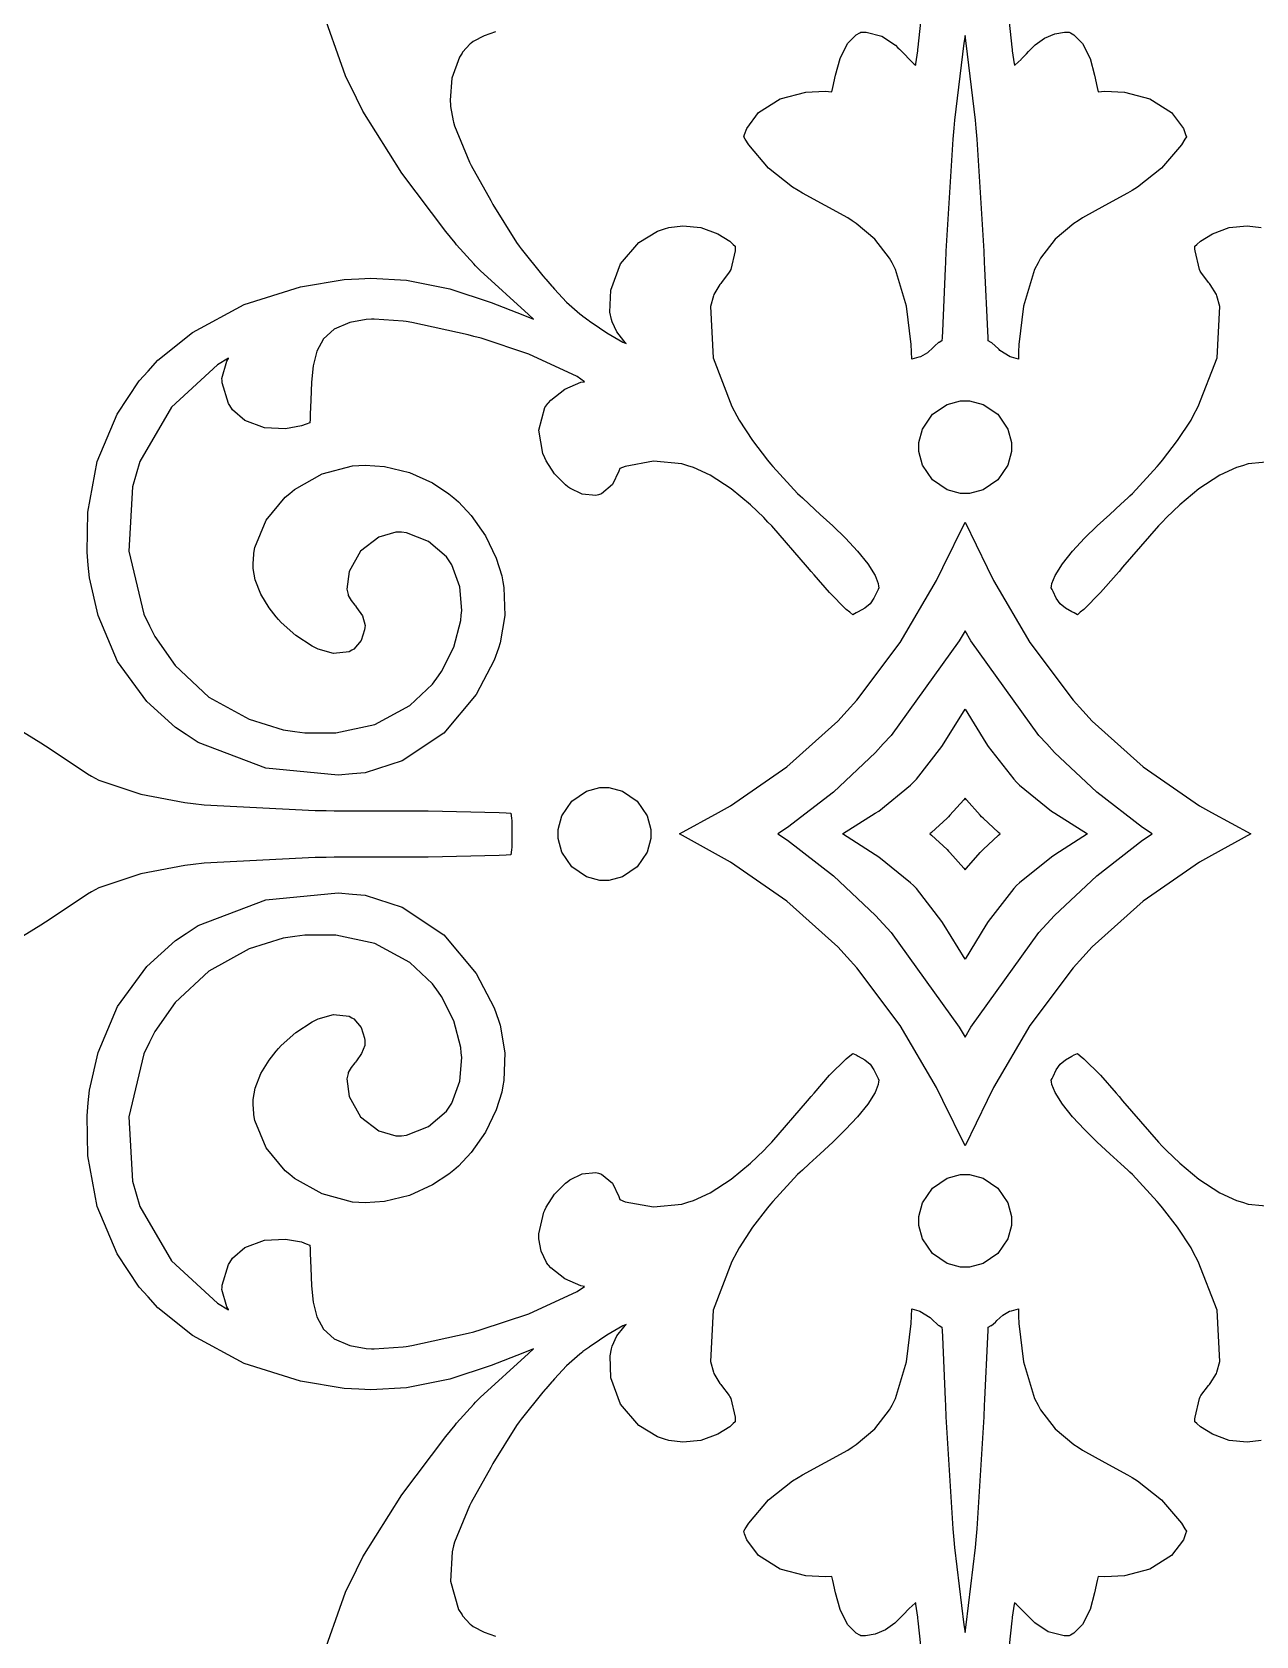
# Model space of a CAD drawing. Extents: x 0 to 1426, y 0 to 829.
# Drawn here: x 484.6 to 552.6, y 564.6 to 653.7 of the extents above; entities that cross this region are included whole.
import ezdxf

# ---------------------------------------------------------------- set-up
doc = ezdxf.new("R2010")
doc.units = 0
doc.layers.get('0').update_dxf_attribs({"linetype": 'CONTINUOUS'})

msp = doc.modelspace()

# ---------------------------------------------------------------- linework, layer by layer
at = {"color": 0}
for p, q in [((501.989, 651.26), (500.599, 655.186)), ((509.7, 653.486), (509.097, 653.172)), ((510.346, 653.708), (509.7, 653.486)), ((529.911, 653.059), (530.394, 653.553)), ((530.394, 653.553), (530.592, 653.651)), ((530.592, 653.651), (530.659, 653.687)), ((530.659, 653.687), (530.737, 653.687)), ((530.737, 653.687), (530.941, 653.687)), ((530.941, 653.687), (531.82, 653.471)), ((531.82, 653.471), (532.571, 652.97)), ((533.845, 652.858), (533.986, 654.241)), ((536.448, 653.51), (536.377, 653.083)), ((536.515, 653.083), (536.448, 653.51)), ((538.907, 654.241), (539.048, 652.858)), ((540.861, 653.366), (541.443, 653.605)), ((541.443, 653.605), (541.98, 653.687)), ((541.98, 653.687), (542.159, 653.687)), ((542.159, 653.687), (542.234, 653.687)), ((542.234, 653.687), (542.301, 653.651)), ((542.301, 653.651), (542.498, 653.553)), ((542.498, 653.553), (542.981, 653.059)), ((508.476, 652.526), (508.339, 652.307)), ((508.512, 652.582), (508.476, 652.526)), ((508.938, 653.048), (508.512, 652.582)), ((508.991, 653.087), (508.938, 653.048)), ((509.097, 653.172), (508.991, 653.087)), ((529.495, 652.233), (529.911, 653.059)), ((532.571, 652.97), (532.716, 652.826)), ((532.716, 652.826), (532.797, 652.745)), ((532.797, 652.745), (533.612, 651.923)), ((533.718, 651.93), (533.82, 652.649)), ((533.82, 652.649), (533.827, 652.72)), ((533.827, 652.72), (533.845, 652.858)), ((536.377, 653.083), (535.862, 648.794)), ((537.03, 648.794), (536.515, 653.083)), ((539.048, 652.858), (539.066, 652.72)), ((539.066, 652.72), (539.073, 652.649)), ((539.073, 652.649), (539.175, 651.926)), ((539.859, 652.487), (539.979, 652.618)), ((539.979, 652.618), (540.353, 652.988)), ((540.353, 652.988), (540.861, 653.366)), ((542.981, 653.059), (543.398, 652.233)), ((508.339, 652.307), (507.908, 651.143)), ((529.241, 651.302), (529.495, 652.233)), ((533.612, 651.923), (533.703, 651.859)), ((533.703, 651.859), (533.718, 651.93)), ((539.175, 651.926), (539.189, 651.856)), ((539.189, 651.856), (539.224, 651.884)), ((539.224, 651.884), (539.559, 652.173)), ((539.559, 652.173), (539.591, 652.205)), ((539.591, 652.205), (539.612, 652.226)), ((539.612, 652.226), (539.838, 652.466)), ((539.838, 652.466), (539.859, 652.487)), ((543.398, 652.233), (543.652, 651.302)), ((502.602, 650.025), (501.989, 651.26)), ((507.908, 651.143), (507.809, 649.905)), ((529.093, 650.614), (529.241, 651.302)), ((543.652, 651.302), (543.8, 650.614)), ((502.966, 649.295), (502.602, 650.025)), ((507.809, 649.905), (507.834, 649.644)), ((524.969, 649.224), (526.168, 649.986)), ((526.168, 649.986), (527.59, 650.353)), ((527.59, 650.353), (528.676, 650.416)), ((528.676, 650.416), (529.036, 650.385)), ((529.036, 650.385), (529.093, 650.614)), ((543.8, 650.614), (543.856, 650.385)), ((543.856, 650.385), (544.216, 650.416)), ((544.216, 650.416), (545.303, 650.353)), ((545.303, 650.353), (546.724, 649.986)), ((546.724, 649.986), (547.92, 649.224)), ((505.121, 645.855), (502.966, 649.295)), ((507.834, 649.644), (507.841, 649.566)), ((507.841, 649.566), (507.986, 648.772)), ((524.305, 648.346), (524.969, 649.224)), ((547.92, 649.224), (548.587, 648.346)), ((507.986, 648.772), (508.007, 648.695)), ((508.007, 648.695), (508.06, 648.483)), ((508.06, 648.483), (508.885, 646.469)), ((524.189, 648.014), (524.305, 648.346)), ((535.827, 648.363), (535.771, 647.742)), ((535.862, 648.794), (535.827, 648.363)), ((537.065, 648.363), (537.03, 648.794)), ((537.122, 647.742), (537.065, 648.363)), ((548.587, 648.346), (548.704, 648.014)), ((524.14, 647.869), (524.189, 648.014)), ((524.221, 647.739), (524.14, 647.869)), ((524.415, 647.435), (524.221, 647.739)), ((525.526, 646.141), (524.415, 647.435)), ((535.771, 647.742), (535.386, 641.519)), ((537.506, 641.519), (537.122, 647.742)), ((548.478, 647.435), (547.366, 646.141)), ((548.672, 647.739), (548.478, 647.435)), ((548.753, 647.869), (548.672, 647.739)), ((548.704, 648.014), (548.753, 647.869)), ((508.885, 646.469), (508.988, 646.275)), ((507.573, 642.62), (505.121, 645.855)), ((508.988, 646.275), (509.072, 646.113)), ((509.072, 646.113), (509.99, 644.5)), ((526.859, 645.079), (525.526, 646.141)), ((547.366, 646.141), (546.033, 645.079)), ((509.99, 644.5), (510.078, 644.338)), ((527.163, 644.892), (526.859, 645.079)), ((527.406, 644.74), (527.163, 644.892)), ((528.669, 644.059), (527.406, 644.74)), ((545.486, 644.74), (544.223, 644.059)), ((545.73, 644.892), (545.486, 644.74)), ((546.033, 645.079), (545.73, 644.892)), ((510.078, 644.338), (510.198, 644.119)), ((510.198, 644.119), (511.503, 642.006)), ((529.922, 643.368), (528.669, 644.059)), ((544.223, 644.059), (542.971, 643.368)), ((519.352, 642.641), (519.733, 642.758)), ((519.733, 642.758), (519.977, 642.832)), ((519.977, 642.832), (520.756, 642.93)), ((520.756, 642.93), (521.755, 642.835)), ((521.755, 642.835), (522.697, 642.486)), ((530.161, 643.213), (529.922, 643.368)), ((530.401, 643.061), (530.161, 643.213)), ((531.435, 642.193), (530.401, 643.061)), ((542.488, 643.061), (541.457, 642.193)), ((542.731, 643.213), (542.488, 643.061)), ((542.971, 643.368), (542.731, 643.213)), ((550.196, 642.486), (551.138, 642.835)), ((551.138, 642.835), (552.136, 642.93)), ((552.136, 642.93), (552.912, 642.832)), ((508.088, 641.985), (507.573, 642.62)), ((508.176, 641.876), (508.088, 641.985)), ((509.132, 640.814), (508.176, 641.876)), ((511.503, 642.006), (511.651, 641.802)), ((517.282, 640.824), (518.301, 642.006)), ((518.301, 642.006), (519.352, 642.641)), ((522.697, 642.486), (523.36, 642.07)), ((523.36, 642.07), (523.554, 641.897)), ((523.554, 641.897), (523.67, 641.795)), ((532.253, 641.124), (531.435, 642.193)), ((541.457, 642.193), (540.639, 641.124)), ((549.222, 641.795), (549.339, 641.897)), ((549.339, 641.897), (549.533, 642.07)), ((549.533, 642.07), (550.196, 642.486)), ((511.651, 641.802), (511.764, 641.646)), ((511.764, 641.646), (512.974, 640.147)), ((523.656, 641.533), (523.416, 640.507)), ((523.663, 641.639), (523.656, 641.533)), ((523.67, 641.795), (523.663, 641.639)), ((532.388, 640.87), (532.253, 641.124)), ((535.386, 641.519), (535.358, 640.895)), ((537.535, 640.895), (537.506, 641.519)), ((540.639, 641.124), (540.505, 640.87)), ((549.229, 641.639), (549.222, 641.795)), ((549.236, 641.533), (549.229, 641.639)), ((549.476, 640.507), (549.236, 641.533)), ((509.235, 640.711), (509.132, 640.814)), ((509.489, 640.454), (509.235, 640.711)), ((512.18, 637.995), (509.489, 640.454)), ((512.974, 640.147), (513.098, 640.002)), ((516.752, 639.353), (517.282, 640.824)), ((523.332, 640.345), (522.912, 639.784)), ((523.367, 640.412), (523.332, 640.345)), ((523.416, 640.507), (523.367, 640.412)), ((532.582, 640.503), (532.388, 640.87)), ((533.192, 638.457), (532.582, 640.503)), ((535.34, 640.549), (535.189, 637.067)), ((535.358, 640.895), (535.34, 640.549)), ((537.549, 640.549), (537.535, 640.895)), ((537.704, 637.067), (537.549, 640.549)), ((540.311, 640.503), (539.701, 638.457)), ((540.505, 640.87), (540.311, 640.503)), ((549.525, 640.412), (549.476, 640.507)), ((549.561, 640.345), (549.525, 640.412)), ((549.981, 639.784), (549.561, 640.345)), ((496.369, 638.552), (499.498, 639.54)), ((499.498, 639.54), (501.925, 639.939)), ((501.925, 639.939), (502.74, 639.985)), ((502.74, 639.985), (503.4, 640.02)), ((503.4, 640.02), (505.389, 639.904)), ((505.389, 639.904), (507.799, 639.431)), ((507.799, 639.431), (510.103, 638.672)), ((513.098, 640.002), (513.129, 639.964)), ((513.129, 639.964), (513.465, 639.576)), ((513.465, 639.576), (513.5, 639.537)), ((513.5, 639.537), (513.62, 639.403)), ((513.62, 639.403), (514.294, 638.69)), ((516.703, 638.122), (516.752, 639.353)), ((522.817, 639.671), (522.474, 639.11)), ((522.863, 639.727), (522.817, 639.671)), ((522.912, 639.784), (522.863, 639.727)), ((550.03, 639.727), (549.981, 639.784)), ((550.076, 639.671), (550.03, 639.727)), ((550.418, 639.11), (550.076, 639.671)), ((493.497, 637.004), (496.369, 638.552)), ((510.103, 638.672), (511.863, 637.981)), ((514.294, 638.69), (515.02, 638.03)), ((522.453, 639.039), (522.284, 638.447)), ((522.284, 638.447), (522.432, 635.586)), ((522.474, 639.11), (522.453, 639.039)), ((533.449, 636.33), (533.192, 638.457)), ((539.701, 638.457), (539.443, 636.33)), ((550.439, 639.039), (550.418, 639.11)), ((550.609, 638.447), (550.439, 639.039)), ((550.46, 635.586), (550.609, 638.447)), ((502.239, 637.561), (501.371, 637.191)), ((503.139, 637.723), (502.239, 637.561)), ((503.439, 637.741), (503.139, 637.723)), ((503.594, 637.748), (503.439, 637.741)), ((505.213, 637.639), (503.594, 637.748)), ((505.368, 637.614), (505.213, 637.639)), ((505.682, 637.565), (505.368, 637.614)), ((508.825, 636.87), (505.682, 637.565)), ((511.863, 637.981), (512.445, 637.745)), ((512.445, 637.745), (512.18, 637.995)), ((515.02, 638.03), (515.168, 637.925)), ((515.168, 637.925), (515.2, 637.9)), ((515.2, 637.9), (515.528, 637.66)), ((515.528, 637.66), (515.56, 637.639)), ((515.56, 637.639), (515.705, 637.536)), ((515.705, 637.536), (516.527, 636.986)), ((516.784, 637.73), (516.703, 638.122)), ((516.816, 637.586), (516.784, 637.73)), ((517.091, 637.028), (516.816, 637.586)), ((491.568, 635.459), (493.497, 637.004)), ((500.782, 636.651), (500.412, 635.963)), ((501.371, 637.191), (500.782, 636.651)), ((509.136, 636.785), (508.825, 636.87)), ((509.535, 636.676), (509.136, 636.785)), ((512.195, 635.79), (509.535, 636.676)), ((516.527, 636.986), (517.416, 636.471)), ((517.479, 636.538), (517.091, 637.028)), ((517.564, 636.429), (517.479, 636.538)), ((535.164, 636.538), (535.002, 636.45)), ((535.171, 636.722), (535.164, 636.538)), ((535.189, 637.067), (535.171, 636.722)), ((537.722, 636.722), (537.704, 637.067)), ((537.729, 636.538), (537.722, 636.722)), ((537.891, 636.45), (537.729, 636.538)), ((500.412, 635.963), (500.207, 635.152)), ((514.872, 634.552), (512.195, 635.79)), ((517.416, 636.471), (517.596, 636.383)), ((517.564, 636.425), (517.564, 636.429)), ((517.592, 636.386), (517.564, 636.425)), ((517.596, 636.383), (517.592, 636.386)), ((522.432, 635.586), (523.48, 632.88)), ((533.467, 635.921), (533.449, 636.33)), ((533.481, 635.522), (533.467, 635.921)), ((533.869, 635.624), (533.481, 635.522)), ((533.968, 635.649), (533.869, 635.624)), ((534.352, 635.868), (533.968, 635.649)), ((534.67, 636.171), (534.352, 635.868)), ((534.741, 636.238), (534.67, 636.171)), ((534.758, 636.259), (534.741, 636.238)), ((534.977, 636.436), (534.758, 636.259)), ((535.002, 636.45), (534.977, 636.436)), ((537.93, 636.429), (537.891, 636.45)), ((538.3, 636.087), (537.93, 636.429)), ((538.335, 636.051), (538.3, 636.087)), ((538.385, 636.002), (538.335, 636.051)), ((538.953, 635.642), (538.385, 636.002)), ((539.023, 635.624), (538.953, 635.642)), ((539.411, 635.522), (539.023, 635.624)), ((539.425, 635.921), (539.411, 635.522)), ((539.443, 636.33), (539.425, 635.921)), ((549.413, 632.88), (550.46, 635.586)), ((490.527, 634.316), (491.021, 634.855)), ((491.021, 634.855), (491.568, 635.459)), ((494.88, 635.208), (492.316, 632.855)), ((495.498, 635.568), (494.88, 635.208)), ((495.131, 634.443), (495.409, 635.413)), ((495.409, 635.413), (495.462, 635.508)), ((495.462, 635.508), (495.466, 635.512)), ((495.466, 635.512), (495.494, 635.564)), ((495.494, 635.564), (495.498, 635.568)), ((500.207, 635.152), (500.112, 634.238)), ((489.296, 632.467), (490.527, 634.316)), ((495.134, 634.333), (495.131, 634.443)), ((495.138, 634.21), (495.134, 634.333)), ((495.494, 633.046), (495.138, 634.21)), ((500.112, 634.238), (500.07, 633.243)), ((513.415, 633.24), (514.195, 633.85)), ((514.195, 633.85), (515.087, 634.234)), ((515.278, 634.266), (514.872, 634.552)), ((515.087, 634.234), (515.278, 634.266)), ((495.561, 632.943), (495.494, 633.046)), ((495.72, 632.703), (495.561, 632.943)), ((500.07, 633.243), (500.041, 632.453)), ((513.087, 632.834), (513.253, 633.063)), ((513.253, 633.063), (513.267, 633.077)), ((513.267, 633.077), (513.278, 633.095)), ((513.278, 633.095), (513.415, 633.24)), ((534.628, 632.453), (535.446, 633.003)), ((535.446, 633.003), (536.198, 633.204)), ((536.198, 633.204), (536.448, 633.204)), ((536.448, 633.204), (536.695, 633.204)), ((536.695, 633.204), (537.446, 633.003)), ((537.446, 633.003), (538.265, 632.453)), ((488.188, 629.832), (489.296, 632.467)), ((492.316, 632.855), (490.569, 629.825)), ((496.408, 632.118), (495.72, 632.703)), ((497.491, 631.698), (496.408, 632.118)), ((500.027, 632.192), (500.013, 631.984)), ((500.041, 632.453), (500.027, 632.192)), ((512.745, 631.575), (513.087, 632.834)), ((523.48, 632.88), (523.755, 632.361)), ((523.755, 632.361), (523.879, 632.132)), ((523.879, 632.132), (524.63, 630.989)), ((534.074, 631.631), (534.628, 632.453)), ((538.265, 632.453), (538.819, 631.631)), ((548.263, 630.989), (549.01, 632.132)), ((549.01, 632.132), (549.137, 632.361)), ((549.137, 632.361), (549.413, 632.88)), ((498.669, 631.642), (497.491, 631.698)), ((499.547, 631.807), (498.669, 631.642)), ((499.819, 631.91), (499.547, 631.807)), ((500.013, 631.984), (499.819, 631.91)), ((512.964, 630.276), (512.745, 631.575)), ((533.873, 630.88), (534.074, 631.631)), ((538.819, 631.631), (539.02, 630.88)), ((513.076, 630.026), (512.964, 630.276)), ((524.63, 630.989), (525.466, 629.906)), ((533.873, 630.629), (533.873, 630.88)), ((533.873, 630.379), (533.873, 630.629)), ((534.074, 629.627), (533.873, 630.379)), ((539.02, 630.379), (538.819, 629.627)), ((539.02, 630.88), (539.02, 630.629)), ((539.02, 630.629), (539.02, 630.379)), ((547.426, 629.906), (548.263, 630.989)), ((487.669, 627.013), (488.188, 629.832)), ((490.569, 629.825), (490.365, 629.123)), ((500.698, 629.137), (502.387, 629.581)), ((502.387, 629.581), (502.74, 629.602)), ((502.74, 629.602), (503.093, 629.627)), ((503.093, 629.627), (504.172, 629.55)), ((504.172, 629.55), (505.548, 629.222)), ((513.147, 629.874), (513.076, 630.026)), ((513.62, 629.147), (513.147, 629.874)), ((517.243, 629.444), (517.204, 629.285)), ((517.553, 629.56), (517.243, 629.444)), ((519.12, 629.842), (517.553, 629.56)), ((520.704, 629.694), (519.12, 629.842)), ((521.025, 629.595), (520.704, 629.694)), ((521.349, 629.497), (521.025, 629.595)), ((522.28, 629.066), (521.349, 629.497)), ((525.466, 629.906), (525.632, 629.705)), ((525.632, 629.705), (525.762, 629.55)), ((525.762, 629.55), (527.138, 628.057)), ((534.628, 628.809), (534.074, 629.627)), ((538.819, 629.627), (538.265, 628.809)), ((545.754, 628.057), (547.13, 629.55)), ((547.13, 629.55), (547.261, 629.705)), ((547.261, 629.705), (547.426, 629.906)), ((551.543, 629.497), (550.612, 629.066)), ((551.868, 629.595), (551.543, 629.497)), ((552.185, 629.694), (551.868, 629.595)), ((553.773, 629.842), (552.185, 629.694)), ((490.365, 629.123), (490.16, 628.431)), ((499.166, 628.283), (500.698, 629.137)), ((505.548, 629.222), (506.839, 628.636)), ((506.839, 628.636), (507.742, 628.04)), ((514.223, 628.534), (513.62, 629.147)), ((514.361, 628.431), (514.223, 628.534)), ((516.851, 628.544), (516.23, 628.029)), ((517.204, 629.285), (516.851, 628.544)), ((523.445, 628.318), (522.28, 629.066)), ((535.446, 628.255), (534.628, 628.809)), ((538.265, 628.809), (537.446, 628.255)), ((550.612, 629.066), (549.448, 628.318)), ((490.16, 628.431), (489.945, 624.84)), ((497.593, 626.572), (498.644, 627.849)), ((498.644, 627.849), (498.898, 628.057)), ((498.898, 628.057), (499.166, 628.283)), ((507.742, 628.04), (508.014, 627.807)), ((508.014, 627.807), (508.275, 627.585)), ((508.275, 627.585), (508.984, 626.83)), ((514.477, 628.347), (514.361, 628.431)), ((515.165, 628.019), (514.477, 628.347)), ((515.909, 627.944), (515.165, 628.019)), ((516.061, 627.983), (515.909, 627.944)), ((516.23, 628.029), (516.061, 627.983)), ((524.514, 627.429), (523.445, 628.318)), ((527.138, 628.057), (527.283, 627.92)), ((527.283, 627.92), (527.403, 627.803)), ((527.403, 627.803), (527.777, 627.461)), ((536.198, 628.05), (535.446, 628.255)), ((536.448, 628.05), (536.198, 628.05)), ((536.695, 628.05), (536.448, 628.05)), ((537.446, 628.255), (536.695, 628.05)), ((545.116, 627.461), (545.49, 627.803)), ((545.49, 627.803), (545.61, 627.92)), ((545.61, 627.92), (545.754, 628.057)), ((549.448, 628.318), (548.379, 627.429)), ((487.627, 624.794), (487.669, 627.013)), ((508.984, 626.83), (509.778, 625.701)), ((525.251, 626.717), (524.514, 627.429)), ((525.487, 626.466), (525.251, 626.717)), ((527.777, 627.461), (528.398, 626.893)), ((528.398, 626.893), (529.093, 626.251)), ((543.8, 626.251), (544.495, 626.893)), ((544.495, 626.893), (545.116, 627.461)), ((547.642, 626.717), (547.405, 626.466)), ((548.379, 627.429), (547.642, 626.717)), ((496.955, 625.059), (497.593, 626.572)), ((504.8, 625.909), (503.848, 625.627)), ((505.118, 625.902), (504.8, 625.909)), ((505.386, 625.86), (505.118, 625.902)), ((506.61, 625.383), (505.386, 625.86)), ((525.695, 626.248), (525.487, 626.466)), ((527.689, 623.955), (525.695, 626.248)), ((529.093, 626.251), (529.798, 625.56)), ((535.217, 623.944), (536.448, 626.463)), ((536.448, 626.463), (537.676, 623.944)), ((543.091, 625.56), (543.8, 626.251)), ((547.197, 626.248), (545.2, 623.955)), ((547.405, 626.466), (547.197, 626.248)), ((496.905, 624.727), (496.955, 625.059)), ((503.848, 625.627), (502.825, 624.844)), ((507.605, 624.537), (506.61, 625.383)), ((509.778, 625.701), (510.374, 624.459)), ((529.798, 625.56), (530.465, 624.851)), ((542.428, 624.851), (543.091, 625.56)), ((487.698, 624.064), (487.627, 624.794)), ((487.765, 623.358), (487.698, 624.064)), ((489.945, 624.84), (490.784, 621.344)), ((496.859, 624.145), (496.898, 624.674)), ((496.859, 624.092), (496.859, 624.145)), ((496.859, 623.884), (496.859, 624.092)), ((496.898, 624.674), (496.905, 624.727)), ((502.825, 624.844), (502.204, 623.725)), ((507.76, 624.304), (507.605, 624.537)), ((507.908, 624.085), (507.76, 624.304)), ((508.356, 622.857), (507.908, 624.085)), ((510.374, 624.459), (510.685, 623.468)), ((530.465, 624.851), (531.033, 624.149)), ((531.033, 624.149), (531.442, 623.492)), ((541.45, 623.492), (541.86, 624.149)), ((541.86, 624.149), (542.428, 624.851)), ((488.244, 621.263), (487.765, 623.358)), ((496.979, 623.256), (496.859, 623.884)), ((497.297, 622.448), (496.979, 623.256)), ((502.204, 623.725), (502.08, 622.737)), ((510.685, 623.468), (510.748, 623.133)), ((510.748, 623.133), (510.805, 622.826)), ((527.886, 623.722), (527.689, 623.955)), ((528.052, 623.528), (527.886, 623.722)), ((528.916, 622.54), (528.052, 623.528)), ((531.442, 623.492), (531.618, 623.051)), ((532.839, 619.767), (534.864, 623.224)), ((534.864, 623.224), (535.217, 623.944)), ((537.676, 623.944), (538.025, 623.224)), ((538.025, 623.224), (540.053, 619.767)), ((541.27, 623.051), (541.45, 623.492)), ((544.841, 623.528), (543.976, 622.54)), ((545.006, 623.722), (544.841, 623.528)), ((545.2, 623.955), (545.006, 623.722)), ((497.748, 621.7), (497.297, 622.448)), ((502.08, 622.737), (502.144, 622.431)), ((502.144, 622.431), (502.154, 622.381)), ((502.154, 622.381), (502.313, 622.099)), ((508.459, 621.545), (508.356, 622.857)), ((510.805, 622.826), (510.861, 621.28)), ((529.844, 621.612), (528.916, 622.54)), ((531.375, 622.236), (531.163, 621.919)), ((531.555, 622.596), (531.375, 622.236)), ((531.611, 622.72), (531.555, 622.596)), ((531.654, 622.804), (531.611, 622.72)), ((531.618, 623.051), (531.64, 622.9)), ((531.64, 622.9), (531.654, 622.804)), ((541.239, 622.804), (541.253, 622.9)), ((541.281, 622.72), (541.239, 622.804)), ((541.253, 622.9), (541.27, 623.051)), ((541.338, 622.596), (541.281, 622.72)), ((541.517, 622.236), (541.338, 622.596)), ((541.729, 621.919), (541.517, 622.236)), ((543.976, 622.54), (543.048, 621.612)), ((490.784, 621.344), (491.105, 620.695)), ((498.136, 621.199), (497.748, 621.7)), ((502.313, 622.099), (502.514, 621.841)), ((502.514, 621.841), (502.55, 621.803)), ((502.55, 621.803), (502.617, 621.714)), ((502.617, 621.714), (502.941, 621.245)), ((508.434, 621.288), (508.459, 621.545)), ((530.042, 621.45), (529.844, 621.612)), ((530.2, 621.316), (530.042, 621.45)), ((530.387, 621.411), (530.2, 621.316)), ((530.511, 621.471), (530.387, 621.411)), ((530.867, 621.672), (530.511, 621.471)), ((531.163, 621.919), (530.867, 621.672)), ((542.025, 621.672), (541.729, 621.919)), ((542.382, 621.471), (542.025, 621.672)), ((542.505, 621.411), (542.382, 621.471)), ((542.692, 621.316), (542.505, 621.411)), ((542.854, 621.45), (542.692, 621.316)), ((543.048, 621.612), (542.854, 621.45)), ((489.327, 618.719), (488.244, 621.263)), ((491.105, 620.695), (491.395, 620.109)), ((498.281, 621.041), (498.136, 621.199)), ((498.419, 620.885), (498.281, 621.041)), ((499.23, 620.159), (498.419, 620.885)), ((503.061, 620.469), (502.864, 619.876)), ((502.941, 621.245), (503.093, 620.713)), ((503.075, 620.596), (503.061, 620.469)), ((503.093, 620.713), (503.075, 620.596)), ((508.018, 619.517), (508.409, 620.984)), ((508.409, 620.984), (508.434, 621.288)), ((510.861, 621.28), (510.6, 619.76)), ((491.395, 620.109), (492.534, 618.486)), ((500.144, 619.566), (499.23, 620.159)), ((500.334, 619.474), (500.144, 619.566)), ((502.864, 619.876), (502.468, 619.404)), ((510.6, 619.76), (510.498, 619.464)), ((530.433, 616.567), (532.839, 619.767)), ((536.123, 619.855), (532.338, 614.609)), ((536.448, 620.416), (536.123, 619.855)), ((536.769, 619.855), (536.448, 620.416)), ((540.554, 614.609), (536.769, 619.855)), ((540.053, 619.767), (542.459, 616.567)), ((490.954, 616.493), (489.327, 618.719)), ((500.486, 619.404), (500.334, 619.474)), ((501.34, 619.167), (500.486, 619.404)), ((502.2, 619.248), (501.34, 619.167)), ((502.356, 619.337), (502.2, 619.248)), ((502.468, 619.404), (502.356, 619.337)), ((507.337, 618.162), (508.018, 619.517)), ((510.268, 618.797), (509.263, 616.888)), ((510.498, 619.464), (510.268, 618.797)), ((492.534, 618.486), (494.4, 616.74)), ((506.836, 617.453), (507.164, 617.915)), ((507.164, 617.915), (507.337, 618.162)), ((505.569, 616.264), (506.836, 617.453)), ((509.263, 616.888), (507.467, 614.733)), ((492.538, 615.047), (490.954, 616.493)), ((494.4, 616.74), (496.634, 615.505)), ((503.636, 615.22), (505.569, 616.264)), ((529.89, 615.971), (530.433, 616.567)), ((535.287, 614.19), (536.448, 616.073)), ((536.448, 616.073), (537.609, 614.19)), ((542.459, 616.567), (543.003, 615.971)), ((496.634, 615.505), (498.528, 614.916)), ((501.467, 614.751), (503.636, 615.22)), ((526.546, 612.856), (529.375, 615.407)), ((529.375, 615.407), (529.89, 615.971)), ((543.003, 615.971), (543.521, 615.407)), ((543.521, 615.407), (546.347, 612.856)), ((483.658, 615.072), (485.062, 614.2)), ((485.062, 614.2), (485.309, 614.027)), ((493.13, 614.655), (492.538, 615.047)), ((493.808, 614.207), (493.13, 614.655)), ((497.568, 612.782), (493.808, 614.207)), ((498.528, 614.916), (499.177, 614.825)), ((499.177, 614.825), (499.741, 614.743)), ((499.741, 614.743), (501.467, 614.751)), ((507.467, 614.733), (505.157, 613.195)), ((532.338, 614.609), (531.901, 614.13)), ((535.164, 613.992), (535.287, 614.19)), ((537.609, 614.19), (537.729, 613.992)), ((540.992, 614.13), (540.554, 614.609)), ((485.309, 614.027), (485.517, 613.89)), ((485.517, 613.89), (487.652, 612.468)), ((531.467, 613.65), (529.124, 611.445)), ((531.901, 614.13), (531.467, 613.65)), ((533.742, 612.165), (535.164, 613.992)), ((537.729, 613.992), (539.15, 612.165)), ((541.426, 613.65), (540.992, 614.13)), ((543.768, 611.445), (541.426, 613.65)), ((487.652, 612.468), (487.87, 612.348)), ((501.583, 612.394), (497.568, 612.782)), ((502.387, 612.465), (501.583, 612.394)), ((503.089, 612.528), (502.387, 612.465)), ((505.157, 613.195), (503.089, 612.528)), ((523.406, 610.697), (526.546, 612.856)), ((546.347, 612.856), (549.487, 610.697)), ((487.87, 612.348), (488.28, 612.122)), ((488.28, 612.122), (490.626, 611.336)), ((515.394, 611.501), (516.146, 611.703)), ((516.146, 611.703), (516.396, 611.703)), ((516.396, 611.703), (516.647, 611.703)), ((516.647, 611.703), (517.398, 611.501)), ((531.647, 610.404), (533.418, 611.837)), ((533.418, 611.837), (533.58, 611.999)), ((533.58, 611.999), (533.742, 612.165)), ((539.15, 612.165), (539.313, 611.999)), ((539.313, 611.999), (539.471, 611.837)), ((539.471, 611.837), (541.246, 610.404)), ((490.626, 611.336), (493.07, 610.881)), ((493.07, 610.881), (493.529, 610.824)), ((493.529, 610.824), (494.136, 610.75)), ((494.136, 610.75), (500.313, 610.433)), ((514.025, 610.129), (514.579, 610.948)), ((514.579, 610.948), (515.394, 611.501)), ((517.398, 611.501), (518.216, 610.948)), ((518.216, 610.948), (518.767, 610.129)), ((522.736, 610.323), (523.406, 610.697)), ((529.124, 611.445), (526.577, 609.48)), ((536.374, 611.025), (535.605, 610.164)), ((536.448, 611.113), (536.374, 611.025)), ((536.519, 611.025), (536.448, 611.113)), ((537.288, 610.164), (536.519, 611.025)), ((546.312, 609.48), (543.768, 611.445)), ((549.487, 610.697), (550.157, 610.323)), ((500.313, 610.433), (500.93, 610.425)), ((500.93, 610.425), (501.368, 610.422)), ((501.368, 610.422), (505.756, 610.411)), ((505.756, 610.411), (506.197, 610.408)), ((506.197, 610.408), (506.589, 610.408)), ((506.589, 610.408), (510.533, 610.32)), ((510.533, 610.32), (510.928, 610.298)), ((510.928, 610.298), (511.2, 610.281)), ((511.2, 610.281), (511.228, 610.009)), ((511.228, 610.009), (511.242, 609.865)), ((511.242, 609.865), (511.242, 608.39)), ((513.824, 609.378), (514.025, 610.129)), ((518.767, 610.129), (518.971, 609.378)), ((520.566, 609.127), (522.736, 610.323)), ((529.632, 609.127), (531.453, 610.281)), ((531.453, 610.281), (531.647, 610.404)), ((535.443, 609.999), (534.585, 609.201)), ((535.527, 610.08), (535.443, 609.999)), ((535.605, 610.164), (535.527, 610.08)), ((537.369, 610.08), (537.288, 610.164)), ((537.45, 609.999), (537.369, 610.08)), ((538.307, 609.201), (537.45, 609.999)), ((541.246, 610.404), (541.44, 610.281)), ((541.44, 610.281), (543.26, 609.127)), ((550.157, 610.323), (552.327, 609.127)), ((513.824, 609.127), (513.824, 609.378)), ((513.824, 608.877), (513.824, 609.127)), ((514.025, 608.125), (513.824, 608.877)), ((518.971, 608.877), (518.767, 608.125)), ((518.971, 609.378), (518.971, 609.127)), ((518.971, 609.127), (518.971, 608.877)), ((522.736, 607.928), (520.566, 609.127)), ((526.577, 609.48), (526.041, 609.127)), ((526.041, 609.127), (526.577, 608.775)), ((531.453, 607.97), (529.632, 609.127)), ((534.585, 609.201), (534.497, 609.127)), ((534.497, 609.127), (534.585, 609.053)), ((534.585, 609.053), (535.443, 608.256)), ((537.45, 608.256), (538.307, 609.053)), ((538.395, 609.127), (538.307, 609.201)), ((538.307, 609.053), (538.395, 609.127)), ((543.26, 609.127), (541.44, 607.97)), ((546.851, 609.127), (546.312, 609.48)), ((546.312, 608.775), (546.851, 609.127)), ((552.327, 609.127), (550.157, 607.928)), ((510.928, 607.956), (510.533, 607.931)), ((511.2, 607.97), (510.928, 607.956)), ((511.228, 608.242), (511.2, 607.97)), ((511.242, 608.39), (511.228, 608.242)), ((514.579, 607.303), (514.025, 608.125)), ((518.767, 608.125), (518.216, 607.303)), ((526.577, 608.775), (529.124, 606.81)), ((531.647, 607.847), (531.453, 607.97)), ((535.443, 608.256), (535.527, 608.171)), ((535.527, 608.171), (535.605, 608.09)), ((535.605, 608.09), (536.374, 607.229)), ((536.519, 607.229), (537.288, 608.09)), ((537.288, 608.09), (537.369, 608.171)), ((537.369, 608.171), (537.45, 608.256)), ((541.44, 607.97), (541.246, 607.847)), ((543.768, 606.81), (546.312, 608.775)), ((493.07, 607.37), (490.626, 606.919)), ((493.529, 607.427), (493.07, 607.37)), ((494.136, 607.501), (493.529, 607.427)), ((500.313, 607.822), (494.136, 607.501)), ((500.93, 607.829), (500.313, 607.822)), ((501.368, 607.833), (500.93, 607.829)), ((505.756, 607.843), (501.368, 607.833)), ((506.197, 607.847), (505.756, 607.843)), ((506.589, 607.847), (506.197, 607.847)), ((510.533, 607.931), (506.589, 607.847)), ((515.394, 606.753), (514.579, 607.303)), ((518.216, 607.303), (517.398, 606.753)), ((523.406, 607.557), (522.736, 607.928)), ((526.546, 605.398), (523.406, 607.557)), ((533.418, 606.418), (531.647, 607.847)), ((536.374, 607.229), (536.448, 607.138)), ((536.448, 607.138), (536.519, 607.229)), ((541.246, 607.847), (539.471, 606.418)), ((549.487, 607.557), (546.347, 605.398)), ((550.157, 607.928), (549.487, 607.557)), ((490.626, 606.919), (488.28, 606.129)), ((516.146, 606.548), (515.394, 606.753)), ((516.396, 606.548), (516.146, 606.548)), ((516.647, 606.548), (516.396, 606.548)), ((517.398, 606.753), (516.647, 606.548)), ((529.124, 606.81), (531.467, 604.601)), ((533.58, 606.256), (533.418, 606.418)), ((533.742, 606.09), (533.58, 606.256)), ((539.313, 606.256), (539.15, 606.09)), ((539.471, 606.418), (539.313, 606.256)), ((541.426, 604.601), (543.768, 606.81)), ((487.652, 605.786), (485.517, 604.365)), ((487.87, 605.906), (487.652, 605.786)), ((488.28, 606.129), (487.87, 605.906)), ((493.808, 604.044), (497.568, 605.469)), ((497.568, 605.469), (501.583, 605.857)), ((501.583, 605.857), (502.387, 605.786)), ((502.387, 605.786), (503.089, 605.727)), ((503.089, 605.727), (505.157, 605.06)), ((529.375, 602.848), (526.546, 605.398)), ((535.164, 604.262), (533.742, 606.09)), ((539.15, 606.09), (537.729, 604.262)), ((546.347, 605.398), (543.521, 602.848)), ((505.157, 605.06), (507.467, 603.518)), ((531.467, 604.601), (531.901, 604.125)), ((540.992, 604.125), (541.426, 604.601)), ((485.062, 604.054), (483.658, 603.183)), ((485.309, 604.224), (485.062, 604.054)), ((485.517, 604.365), (485.309, 604.224)), ((492.541, 603.208), (493.13, 603.596)), ((493.13, 603.596), (493.808, 604.044)), ((499.741, 603.508), (499.177, 603.426)), ((501.467, 603.5), (499.741, 603.508)), ((503.636, 603.035), (501.467, 603.5)), ((507.467, 603.518), (509.263, 601.366)), ((531.901, 604.125), (532.338, 603.645)), ((532.338, 603.645), (536.123, 598.399)), ((535.287, 604.065), (535.164, 604.262)), ((536.448, 602.178), (535.287, 604.065)), ((537.609, 604.065), (536.448, 602.178)), ((536.769, 598.399), (540.554, 603.645)), ((537.729, 604.262), (537.609, 604.065)), ((540.554, 603.645), (540.992, 604.125)), ((490.954, 601.758), (492.541, 603.208)), ((496.634, 602.749), (494.4, 601.511)), ((498.528, 603.335), (496.634, 602.749)), ((499.177, 603.426), (498.528, 603.335)), ((505.569, 601.991), (503.636, 603.035)), ((529.89, 602.28), (529.375, 602.848)), ((543.521, 602.848), (543.003, 602.28)), ((489.327, 599.535), (490.954, 601.758)), ((506.836, 600.802), (505.569, 601.991)), ((530.433, 601.687), (529.89, 602.28)), ((543.003, 602.28), (542.459, 601.687)), ((494.4, 601.511), (492.534, 599.768)), ((509.263, 601.366), (510.268, 599.458)), ((532.839, 598.488), (530.433, 601.687)), ((542.459, 601.687), (540.053, 598.488)), ((507.164, 600.336), (506.836, 600.802)), ((507.337, 600.093), (507.164, 600.336)), ((508.018, 598.734), (507.337, 600.093)), ((488.244, 596.988), (489.327, 599.535)), ((492.534, 599.768), (491.395, 598.145)), ((500.486, 598.847), (501.34, 599.087)), ((501.34, 599.087), (502.2, 599.006)), ((510.268, 599.458), (510.498, 598.787)), ((491.395, 598.145), (491.105, 597.556)), ((499.23, 598.092), (500.144, 598.689)), ((500.144, 598.689), (500.334, 598.777)), ((500.334, 598.777), (500.486, 598.847)), ((502.2, 599.006), (502.356, 598.914)), ((502.356, 598.914), (502.468, 598.851)), ((502.468, 598.851), (502.864, 598.378)), ((502.864, 598.378), (503.061, 597.785)), ((508.409, 597.267), (508.018, 598.734)), ((510.498, 598.787), (510.6, 598.495)), ((510.6, 598.495), (510.861, 596.971)), ((534.864, 595.03), (532.839, 598.488)), ((536.123, 598.399), (536.448, 597.835)), ((536.448, 597.835), (536.769, 598.399)), ((540.053, 598.488), (538.025, 595.03)), ((491.105, 597.556), (490.784, 596.911)), ((498.281, 597.21), (498.419, 597.366)), ((498.419, 597.366), (499.23, 598.092)), ((503.075, 597.369), (502.892, 596.925)), ((503.061, 597.785), (503.075, 597.658)), ((503.075, 597.658), (503.079, 597.644)), ((503.082, 597.468), (503.075, 597.369)), ((503.079, 597.644), (503.082, 597.486)), ((503.082, 597.486), (503.082, 597.468)), ((508.434, 596.967), (508.409, 597.267)), ((487.765, 594.896), (488.244, 596.988)), ((490.784, 596.911), (489.945, 593.415)), ((497.297, 595.806), (497.748, 596.554)), ((497.748, 596.554), (498.136, 597.055)), ((498.136, 597.055), (498.281, 597.21)), ((502.514, 596.413), (502.313, 596.156)), ((502.55, 596.452), (502.514, 596.413)), ((502.606, 596.526), (502.55, 596.452)), ((502.892, 596.925), (502.606, 596.526)), ((508.356, 595.397), (508.459, 596.706)), ((508.459, 596.706), (508.434, 596.967)), ((510.861, 596.971), (510.805, 595.429)), ((528.916, 595.715), (529.844, 596.639)), ((529.844, 596.639), (530.042, 596.801)), ((530.042, 596.801), (530.2, 596.935)), ((530.2, 596.935), (530.387, 596.844)), ((530.387, 596.844), (530.511, 596.78)), ((530.511, 596.78), (530.867, 596.579)), ((530.867, 596.579), (531.163, 596.336)), ((541.729, 596.336), (542.025, 596.579)), ((542.025, 596.579), (542.382, 596.78)), ((542.382, 596.78), (542.505, 596.844)), ((542.505, 596.844), (542.692, 596.935)), ((542.692, 596.935), (542.854, 596.801)), ((542.854, 596.801), (543.048, 596.639)), ((543.048, 596.639), (543.976, 595.715)), ((496.979, 594.999), (497.297, 595.806)), ((502.144, 595.824), (502.08, 595.517)), ((502.08, 595.517), (502.204, 594.533)), ((502.154, 595.873), (502.144, 595.824)), ((502.313, 596.156), (502.154, 595.873)), ((528.052, 594.727), (528.916, 595.715)), ((531.163, 596.336), (531.375, 596.018)), ((531.375, 596.018), (531.555, 595.655)), ((531.555, 595.655), (531.611, 595.535)), ((531.611, 595.535), (531.654, 595.447)), ((541.239, 595.447), (541.281, 595.535)), ((541.281, 595.535), (541.338, 595.655)), ((541.338, 595.655), (541.517, 596.018)), ((541.517, 596.018), (541.729, 596.336)), ((543.976, 595.715), (544.841, 594.727)), ((487.698, 594.191), (487.765, 594.896)), ((496.859, 594.371), (496.979, 594.999)), ((507.908, 594.17), (508.356, 595.397)), ((510.685, 594.783), (510.374, 593.796)), ((510.748, 595.122), (510.685, 594.783)), ((510.805, 595.429), (510.748, 595.122)), ((527.886, 594.533), (528.052, 594.727)), ((531.442, 594.766), (531.033, 594.102)), ((531.618, 595.203), (531.442, 594.766)), ((531.64, 595.351), (531.618, 595.203)), ((531.654, 595.447), (531.64, 595.351)), ((535.217, 594.311), (534.864, 595.03)), ((538.025, 595.03), (537.676, 594.311)), ((541.253, 595.351), (541.239, 595.447)), ((541.27, 595.203), (541.253, 595.351)), ((541.45, 594.766), (541.27, 595.203)), ((541.86, 594.102), (541.45, 594.766)), ((544.841, 594.727), (545.006, 594.533)), ((487.627, 593.46), (487.698, 594.191)), ((496.859, 594.159), (496.859, 594.371)), ((496.859, 594.11), (496.859, 594.159)), ((496.898, 593.58), (496.859, 594.11)), ((502.204, 594.533), (502.825, 593.407)), ((506.61, 592.871), (507.605, 593.718)), ((507.605, 593.718), (507.76, 593.947)), ((507.76, 593.947), (507.908, 594.17)), ((510.374, 593.796), (509.778, 592.554)), ((525.695, 592.007), (527.689, 594.3)), ((527.689, 594.3), (527.886, 594.533)), ((531.033, 594.102), (530.465, 593.404)), ((536.448, 591.788), (535.217, 594.311)), ((537.676, 594.311), (536.448, 591.788)), ((542.428, 593.404), (541.86, 594.102)), ((545.006, 594.533), (545.2, 594.3)), ((545.2, 594.3), (547.197, 592.007)), ((487.669, 591.241), (487.627, 593.46)), ((489.945, 593.415), (490.16, 589.827)), ((496.905, 593.527), (496.898, 593.58)), ((496.955, 593.196), (496.905, 593.527)), ((497.593, 591.682), (496.955, 593.196)), ((502.825, 593.407), (503.848, 592.628)), ((505.386, 592.395), (506.61, 592.871)), ((530.465, 593.404), (529.798, 592.695)), ((543.091, 592.695), (542.428, 593.404)), ((503.848, 592.628), (504.8, 592.346)), ((504.8, 592.346), (505.118, 592.353)), ((505.118, 592.353), (505.386, 592.395)), ((509.778, 592.554), (508.984, 591.425)), ((525.487, 591.785), (525.695, 592.007)), ((529.093, 592.003), (528.398, 591.358)), ((529.798, 592.695), (529.093, 592.003)), ((543.8, 592.003), (543.091, 592.695)), ((544.495, 591.358), (543.8, 592.003)), ((547.197, 592.007), (547.405, 591.785)), ((488.188, 588.419), (487.669, 591.241)), ((498.644, 590.405), (497.593, 591.682)), ((508.984, 591.425), (508.275, 590.67)), ((524.514, 590.825), (525.251, 591.538)), ((525.251, 591.538), (525.487, 591.785)), ((528.398, 591.358), (527.777, 590.793)), ((545.116, 590.793), (544.495, 591.358)), ((547.405, 591.785), (547.642, 591.538)), ((547.642, 591.538), (548.379, 590.825)), ((498.898, 590.194), (498.644, 590.405)), ((499.166, 589.971), (498.898, 590.194)), ((507.742, 590.215), (506.839, 589.619)), ((508.014, 590.448), (507.742, 590.215)), ((508.275, 590.67), (508.014, 590.448)), ((514.477, 589.908), (515.165, 590.236)), ((515.165, 590.236), (515.909, 590.31)), ((515.909, 590.31), (516.061, 590.268)), ((516.061, 590.268), (516.23, 590.222)), ((516.23, 590.222), (516.851, 589.714)), ((523.445, 589.936), (524.514, 590.825)), ((527.138, 590.194), (525.762, 588.705)), ((527.283, 590.335), (527.138, 590.194)), ((527.403, 590.451), (527.283, 590.335)), ((527.777, 590.793), (527.403, 590.451)), ((535.446, 590), (536.198, 590.201)), ((536.198, 590.201), (536.448, 590.201)), ((536.448, 590.201), (536.695, 590.201)), ((536.695, 590.201), (537.446, 590)), ((545.49, 590.451), (545.116, 590.793)), ((545.61, 590.335), (545.49, 590.451)), ((545.754, 590.194), (545.61, 590.335)), ((547.13, 588.705), (545.754, 590.194)), ((548.379, 590.825), (549.448, 589.936)), ((490.16, 589.827), (490.365, 589.132)), ((500.698, 589.118), (499.166, 589.971)), ((506.839, 589.619), (505.548, 589.033)), ((513.62, 589.104), (514.223, 589.721)), ((514.223, 589.721), (514.361, 589.82)), ((514.361, 589.82), (514.477, 589.908)), ((516.851, 589.714), (517.204, 588.97)), ((522.28, 589.188), (523.445, 589.936)), ((534.074, 588.627), (534.628, 589.446)), ((534.628, 589.446), (535.446, 590)), ((537.446, 590), (538.265, 589.446)), ((538.265, 589.446), (538.819, 588.627)), ((549.448, 589.936), (550.612, 589.188)), ((489.296, 585.788), (488.188, 588.419)), ((490.365, 589.132), (490.569, 588.43)), ((490.569, 588.43), (492.316, 585.396)), ((502.387, 588.673), (500.698, 589.118)), ((502.74, 588.649), (502.387, 588.673)), ((503.093, 588.627), (502.74, 588.649)), ((504.172, 588.705), (503.093, 588.627)), ((505.548, 589.033), (504.172, 588.705)), ((513.076, 588.225), (513.147, 588.38)), ((513.147, 588.38), (513.62, 589.104)), ((517.204, 588.97), (517.243, 588.807)), ((517.243, 588.807), (517.553, 588.691)), ((517.553, 588.691), (519.12, 588.412)), ((519.12, 588.412), (520.704, 588.56)), ((520.704, 588.56), (521.025, 588.656)), ((521.025, 588.656), (521.349, 588.754)), ((521.349, 588.754), (522.28, 589.188)), ((525.466, 588.349), (524.63, 587.266)), ((525.632, 588.546), (525.466, 588.349)), ((525.762, 588.705), (525.632, 588.546)), ((533.873, 587.876), (534.074, 588.627)), ((538.819, 588.627), (539.02, 587.876)), ((547.261, 588.546), (547.13, 588.705)), ((547.426, 588.349), (547.261, 588.546)), ((548.263, 587.266), (547.426, 588.349)), ((550.612, 589.188), (551.543, 588.754)), ((551.543, 588.754), (551.868, 588.656)), ((551.868, 588.656), (552.185, 588.56)), ((552.185, 588.56), (553.773, 588.412)), ((512.745, 586.902), (513.024, 588.112)), ((513.024, 588.112), (513.076, 588.225)), ((533.873, 587.622), (533.873, 587.876)), ((533.873, 587.375), (533.873, 587.622)), ((539.02, 587.876), (539.02, 587.622)), ((539.02, 587.622), (539.02, 587.375)), ((496.408, 586.137), (497.491, 586.557)), ((497.491, 586.557), (498.669, 586.613)), ((498.669, 586.613), (499.547, 586.451)), ((512.745, 586.775), (512.745, 586.902)), ((512.745, 586.631), (512.745, 586.775)), ((512.872, 585.943), (512.745, 586.631)), ((524.63, 587.266), (523.879, 586.123)), ((534.074, 586.62), (533.873, 587.375)), ((534.628, 585.802), (534.074, 586.62)), ((538.819, 586.62), (538.265, 585.802)), ((539.02, 587.375), (538.819, 586.62)), ((549.01, 586.123), (548.263, 587.266)), ((490.527, 583.939), (489.296, 585.788)), ((495.72, 585.551), (496.408, 586.137)), ((499.547, 586.451), (499.819, 586.345)), ((499.819, 586.345), (500.013, 586.271)), ((500.013, 586.271), (500.027, 586.063)), ((500.027, 586.063), (500.041, 585.802)), ((500.041, 585.802), (500.07, 585.011)), ((513.168, 585.308), (512.872, 585.943)), ((523.755, 585.89), (523.48, 585.371)), ((523.879, 586.123), (523.755, 585.89)), ((535.446, 585.251), (534.628, 585.802)), ((538.265, 585.802), (537.446, 585.251)), ((549.137, 585.89), (549.01, 586.123)), ((549.413, 585.371), (549.137, 585.89)), ((492.316, 585.396), (494.88, 583.046)), ((495.138, 584.045), (495.494, 585.205)), ((495.494, 585.205), (495.561, 585.308)), ((495.561, 585.308), (495.72, 585.551)), ((500.07, 585.011), (500.112, 584.017)), ((513.253, 585.191), (513.168, 585.308)), ((513.267, 585.174), (513.253, 585.191)), ((513.278, 585.16), (513.267, 585.174)), ((513.415, 585.011), (513.278, 585.16)), ((514.195, 584.401), (513.415, 585.011)), ((523.48, 585.371), (522.432, 582.665)), ((536.198, 585.047), (535.446, 585.251)), ((536.448, 585.047), (536.198, 585.047)), ((536.695, 585.047), (536.448, 585.047)), ((537.446, 585.251), (536.695, 585.047)), ((550.46, 582.665), (549.413, 585.371)), ((491.021, 583.396), (490.527, 583.939)), ((495.131, 583.812), (495.134, 583.921)), ((495.134, 583.921), (495.138, 584.045)), ((500.112, 584.017), (500.207, 583.103)), ((515.087, 584.017), (514.195, 584.401)), ((514.872, 583.699), (515.278, 583.985)), ((515.278, 583.985), (515.087, 584.017)), ((491.568, 582.796), (491.021, 583.396)), ((494.88, 583.046), (495.498, 582.687)), ((495.409, 582.838), (495.131, 583.812)), ((500.207, 583.103), (500.412, 582.291)), ((512.195, 582.461), (514.872, 583.699)), ((493.497, 581.251), (491.568, 582.796)), ((495.462, 582.747), (495.409, 582.838)), ((495.466, 582.739), (495.462, 582.747)), ((495.494, 582.69), (495.466, 582.739)), ((495.498, 582.687), (495.494, 582.69)), ((500.412, 582.291), (500.782, 581.604)), ((509.535, 581.579), (512.195, 582.461)), ((522.432, 582.665), (522.284, 579.808)), ((533.449, 581.921), (533.467, 582.33)), ((533.467, 582.33), (533.481, 582.732)), ((533.481, 582.732), (533.869, 582.63)), ((533.869, 582.63), (533.94, 582.613)), ((533.94, 582.613), (534.508, 582.253)), ((534.508, 582.253), (534.557, 582.2)), ((534.557, 582.2), (534.592, 582.168)), ((534.592, 582.168), (534.959, 581.826)), ((538.219, 582.083), (538.54, 582.387)), ((538.54, 582.387), (538.921, 582.602)), ((538.921, 582.602), (539.023, 582.63)), ((539.023, 582.63), (539.411, 582.732)), ((539.411, 582.732), (539.425, 582.33)), ((539.425, 582.33), (539.443, 581.921)), ((550.609, 579.808), (550.46, 582.665)), ((496.369, 579.702), (493.497, 581.251)), ((500.782, 581.604), (501.371, 581.064)), ((505.682, 580.69), (508.825, 581.385)), ((508.825, 581.385), (509.136, 581.466)), ((509.136, 581.466), (509.535, 581.579)), ((516.527, 581.268), (515.705, 580.718)), ((517.416, 581.783), (516.527, 581.268)), ((516.816, 580.669), (517.091, 581.226)), ((517.091, 581.226), (517.479, 581.713)), ((517.596, 581.868), (517.416, 581.783)), ((517.479, 581.713), (517.564, 581.826)), ((517.564, 581.829), (517.592, 581.868)), ((517.564, 581.826), (517.564, 581.829)), ((517.592, 581.868), (517.596, 581.868)), ((533.192, 579.794), (533.449, 581.921)), ((534.959, 581.826), (535.002, 581.801)), ((535.002, 581.801), (535.164, 581.716)), ((535.164, 581.716), (535.171, 581.533)), ((535.171, 581.533), (535.189, 581.187)), ((537.704, 581.187), (537.722, 581.533)), ((537.722, 581.533), (537.729, 581.716)), ((537.729, 581.716), (537.891, 581.801)), ((537.891, 581.801), (537.916, 581.815)), ((537.916, 581.815), (538.131, 581.995)), ((538.131, 581.995), (538.152, 582.013)), ((538.152, 582.013), (538.219, 582.083)), ((539.443, 581.921), (539.701, 579.794)), ((501.371, 581.064), (502.239, 580.69)), ((502.239, 580.69), (503.139, 580.528)), ((503.139, 580.528), (503.439, 580.513)), ((503.439, 580.513), (503.594, 580.503)), ((503.594, 580.503), (505.213, 580.616)), ((505.213, 580.616), (505.368, 580.64)), ((505.368, 580.64), (505.682, 580.69)), ((512.445, 580.506), (511.863, 580.27)), ((512.18, 580.259), (512.445, 580.506)), ((515.168, 580.33), (515.02, 580.221)), ((515.2, 580.355), (515.168, 580.33)), ((515.528, 580.591), (515.2, 580.355)), ((515.56, 580.616), (515.528, 580.591)), ((515.705, 580.718), (515.56, 580.616)), ((516.707, 580.129), (516.784, 580.521)), ((516.784, 580.521), (516.816, 580.669)), ((535.189, 581.187), (535.34, 577.705)), ((537.549, 577.705), (537.704, 581.187)), ((499.498, 578.714), (496.369, 579.702)), ((510.103, 579.582), (507.799, 578.824)), ((509.489, 577.801), (512.18, 580.259)), ((511.863, 580.27), (510.103, 579.582)), ((514.294, 579.564), (513.62, 578.848)), ((515.02, 580.221), (514.294, 579.564)), ((516.752, 578.901), (516.707, 580.129)), ((522.284, 579.808), (522.453, 579.215)), ((532.582, 577.751), (533.192, 579.794)), ((539.701, 579.794), (540.311, 577.751)), ((550.439, 579.215), (550.609, 579.808)), ((501.925, 578.316), (499.498, 578.714)), ((507.799, 578.824), (505.389, 578.347)), ((513.465, 578.675), (513.129, 578.291)), ((513.5, 578.714), (513.465, 578.675)), ((513.62, 578.848), (513.5, 578.714)), ((517.282, 577.43), (516.752, 578.901)), ((522.453, 579.215), (522.474, 579.141)), ((522.474, 579.141), (522.817, 578.58)), ((522.817, 578.58), (522.863, 578.527)), ((550.03, 578.527), (550.076, 578.58)), ((550.076, 578.58), (550.418, 579.141)), ((550.418, 579.141), (550.439, 579.215)), ((502.74, 578.27), (501.925, 578.316)), ((503.4, 578.235), (502.74, 578.27)), ((505.389, 578.347), (503.4, 578.235)), ((509.235, 577.543), (509.489, 577.801)), ((512.974, 578.108), (511.764, 576.608)), ((513.098, 578.252), (512.974, 578.108)), ((513.129, 578.291), (513.098, 578.252)), ((522.863, 578.527), (522.912, 578.471)), ((522.912, 578.471), (523.332, 577.91)), ((523.332, 577.91), (523.367, 577.843)), ((523.367, 577.843), (523.416, 577.748)), ((523.416, 577.748), (523.656, 576.721)), ((532.388, 577.384), (532.582, 577.751)), ((535.34, 577.705), (535.358, 577.356)), ((537.535, 577.356), (537.549, 577.705)), ((540.311, 577.751), (540.505, 577.384)), ((549.236, 576.721), (549.476, 577.748)), ((549.476, 577.748), (549.525, 577.843)), ((549.525, 577.843), (549.561, 577.91)), ((549.561, 577.91), (549.981, 578.471)), ((549.981, 578.471), (550.03, 578.527)), ((508.176, 576.379), (509.132, 577.441)), ((509.132, 577.441), (509.235, 577.543)), ((518.301, 576.248), (517.282, 577.43)), ((531.435, 576.061), (532.253, 577.127)), ((532.253, 577.127), (532.388, 577.384)), ((535.358, 577.356), (535.386, 576.735)), ((537.506, 576.735), (537.535, 577.356)), ((540.505, 577.384), (540.639, 577.127)), ((540.639, 577.127), (541.457, 576.061)), ((507.573, 575.635), (508.088, 576.27)), ((508.088, 576.27), (508.176, 576.379)), ((511.503, 576.248), (510.198, 574.135)), ((511.651, 576.453), (511.503, 576.248)), ((511.764, 576.608), (511.651, 576.453)), ((519.352, 575.613), (518.301, 576.248)), ((523.36, 576.185), (522.697, 575.765)), ((523.554, 576.354), (523.36, 576.185)), ((523.67, 576.457), (523.554, 576.354)), ((523.656, 576.721), (523.663, 576.615)), ((523.663, 576.615), (523.67, 576.457)), ((530.401, 575.194), (531.435, 576.061)), ((535.386, 576.735), (535.771, 570.512)), ((537.122, 570.512), (537.506, 576.735)), ((541.457, 576.061), (542.488, 575.194)), ((549.222, 576.457), (549.229, 576.615)), ((549.339, 576.354), (549.222, 576.457)), ((549.229, 576.615), (549.236, 576.721)), ((549.533, 576.185), (549.339, 576.354)), ((550.196, 575.765), (549.533, 576.185)), ((505.121, 572.396), (507.573, 575.635)), ((519.733, 575.497), (519.352, 575.613)), ((519.977, 575.423), (519.733, 575.497)), ((520.756, 575.324), (519.977, 575.423)), ((521.755, 575.419), (520.756, 575.324)), ((522.697, 575.765), (521.755, 575.419)), ((529.922, 574.887), (530.161, 575.038)), ((530.161, 575.038), (530.401, 575.194)), ((542.488, 575.194), (542.731, 575.038)), ((542.731, 575.038), (542.971, 574.887)), ((551.138, 575.419), (550.196, 575.765)), ((552.136, 575.324), (551.138, 575.419)), ((552.912, 575.423), (552.136, 575.324)), ((510.198, 574.135), (510.078, 573.913)), ((527.406, 573.511), (528.669, 574.195)), ((528.669, 574.195), (529.922, 574.887)), ((542.971, 574.887), (544.223, 574.195)), ((544.223, 574.195), (545.486, 573.511)), ((509.99, 573.751), (509.072, 572.142)), ((510.078, 573.913), (509.99, 573.751)), ((526.859, 573.172), (527.163, 573.359)), ((527.163, 573.359), (527.406, 573.511)), ((545.486, 573.511), (545.73, 573.359)), ((545.73, 573.359), (546.033, 573.172)), ((502.966, 568.96), (505.121, 572.396)), ((525.526, 572.114), (526.859, 573.172)), ((546.033, 573.172), (547.366, 572.114)), ((508.885, 571.786), (508.06, 569.768)), ((508.988, 571.976), (508.885, 571.786)), ((509.072, 572.142), (508.988, 571.976)), ((524.415, 570.819), (525.526, 572.114)), ((547.366, 572.114), (548.478, 570.819)), ((524.14, 570.385), (524.221, 570.516)), ((524.221, 570.516), (524.415, 570.819)), ((535.771, 570.512), (535.827, 569.891)), ((537.065, 569.891), (537.122, 570.512)), ((548.478, 570.819), (548.672, 570.516)), ((548.672, 570.516), (548.753, 570.385)), ((508.06, 569.768), (508.007, 569.56)), ((524.189, 570.237), (524.14, 570.385)), ((524.305, 569.905), (524.189, 570.237)), ((524.969, 569.027), (524.305, 569.905)), ((535.827, 569.891), (535.862, 569.461)), ((537.03, 569.461), (537.065, 569.891)), ((548.587, 569.905), (547.92, 569.027)), ((548.704, 570.237), (548.587, 569.905)), ((548.753, 570.385), (548.704, 570.237)), ((502.602, 568.226), (502.966, 568.96)), ((507.922, 569.225), (507.831, 567.591)), ((508.007, 569.56), (507.922, 569.225)), ((526.168, 568.269), (524.969, 569.027)), ((535.862, 569.461), (536.377, 565.171)), ((536.515, 565.171), (537.03, 569.461)), ((547.92, 569.027), (546.724, 568.269)), ((501.989, 566.995), (502.602, 568.226)), ((527.59, 567.902), (526.168, 568.269)), ((528.676, 567.838), (527.59, 567.902)), ((529.036, 567.866), (528.676, 567.838)), ((529.093, 567.641), (529.036, 567.866)), ((543.856, 567.866), (543.8, 567.641)), ((544.216, 567.838), (543.856, 567.866)), ((545.303, 567.902), (544.216, 567.838)), ((546.724, 568.269), (545.303, 567.902)), ((500.599, 563.069), (501.989, 566.995)), ((507.831, 567.591), (508.289, 566.025)), ((529.241, 566.953), (529.093, 567.641)), ((529.495, 566.018), (529.241, 566.953)), ((543.652, 566.953), (543.398, 566.018)), ((543.8, 567.641), (543.652, 566.953)), ((533.336, 566.081), (533.305, 566.05)), ((533.668, 566.371), (533.336, 566.081)), ((533.703, 566.395), (533.668, 566.371)), ((533.718, 566.325), (533.703, 566.395)), ((533.82, 565.605), (533.718, 566.325)), ((539.175, 566.325), (539.073, 565.605)), ((539.189, 566.395), (539.175, 566.325)), ((539.284, 566.328), (539.189, 566.395)), ((540.096, 565.51), (539.284, 566.328)), ((508.289, 566.025), (508.476, 565.725)), ((508.476, 565.725), (508.512, 565.672)), ((508.512, 565.672), (508.938, 565.203)), ((508.938, 565.203), (508.991, 565.164)), ((508.991, 565.164), (509.097, 565.083)), ((529.911, 565.196), (529.495, 566.018)), ((530.394, 564.702), (529.911, 565.196)), ((532.536, 565.263), (532.028, 564.885)), ((532.913, 565.637), (532.536, 565.263)), ((533.033, 565.764), (532.913, 565.637)), ((533.054, 565.789), (533.033, 565.764)), ((533.28, 566.025), (533.054, 565.789)), ((533.305, 566.05), (533.28, 566.025)), ((533.827, 565.535), (533.82, 565.605)), ((533.845, 565.397), (533.827, 565.535)), ((533.986, 564.014), (533.845, 565.397)), ((536.377, 565.171), (536.448, 564.744)), ((536.448, 564.744), (536.515, 565.171)), ((539.048, 565.397), (538.907, 564.014)), ((539.066, 565.535), (539.048, 565.397)), ((539.073, 565.605), (539.066, 565.535)), ((540.177, 565.429), (540.096, 565.51)), ((540.322, 565.284), (540.177, 565.429)), ((541.073, 564.78), (540.322, 565.284)), ((542.981, 565.196), (542.498, 564.702)), ((543.398, 566.018), (542.981, 565.196)), ((509.097, 565.083), (509.7, 564.769)), ((509.7, 564.769), (510.346, 564.547)), ((530.592, 564.603), (530.394, 564.702)), ((530.659, 564.568), (530.592, 564.603)), ((530.737, 564.564), (530.659, 564.568)), ((530.913, 564.564), (530.737, 564.564)), ((531.449, 564.649), (530.913, 564.564)), ((532.028, 564.885), (531.449, 564.649)), ((541.951, 564.564), (541.073, 564.78)), ((542.159, 564.564), (541.951, 564.564)), ((542.234, 564.568), (542.159, 564.564)), ((542.301, 564.603), (542.234, 564.568)), ((542.498, 564.702), (542.301, 564.603))]:
    msp.add_line(p, q, dxfattribs=at)

doc.saveas('drawing.dxf')
